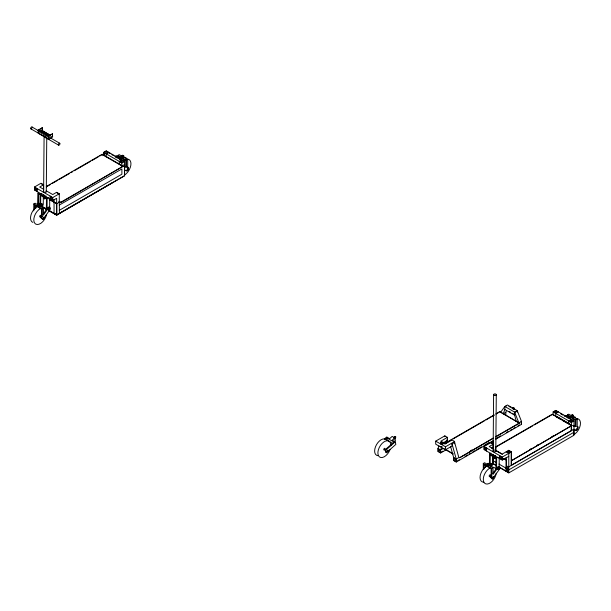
<?xml version="1.0" encoding="UTF-8"?>
<svg xmlns="http://www.w3.org/2000/svg" width="611" height="611" viewBox="0 0 611 611"><rect width="100%" height="100%" fill="white"/><g stroke="black" fill="none" stroke-linecap="round" stroke-linejoin="round"><path stroke-width="0.92" d="M118.587 158.234L118.587 156.508L125.759 160.655L125.759 166.681L126.416 167.055L126.416 160.281L127.699 159.532L127.699 167.353L128.6 167.559L127.103 170.897L124.499 170.293M568.1 418.619L568.1 416.038L575.272 420.177L575.272 426.203L575.921 426.577L575.921 419.803L577.212 419.054L577.212 426.875L578.113 427.081L576.616 430.419L573.141 429.609M444.831 436.743L444.831 435.864L447.443 437.369L447.443 440.386L440.921 444.151L440.921 441.89M30.71 128.432L30.741 128.081A1.085 0.626 -60 0 1 31.512 127.027A1.085 0.626 -60 0 1 32.223 127.317M40.364 206.205A1.848 1.062 -60 0 1 39.998 205.357L40.089 194.382L42.044 193.275M40.685 206.098A1.848 1.062 -60 0 1 40.647 205.731L40.731 195.512L46.474 198.827L46.39 209.046A1.848 1.062 -60 0 0 46.757 209.901M43.32 196.857L43.259 204.257A1.848 1.062 -60 0 1 41.288 206.671M43.61 191.885L44.091 136.062M46.283 191.9L46.749 137.971M48.437 197.712L47.131 198.445L47.039 209.42L42.159 206.663M49.659 207.053L49.735 198.109M489.671 465.536A1.848 1.062 -60 0 1 489.503 464.879L489.602 453.904L490.9 453.163M490.328 465.91A1.848 1.062 -60 0 1 490.159 465.254L490.243 455.035L495.987 458.349L495.895 468.568A1.848 1.062 -60 0 0 496.537 469.508M490.801 466.193A1.848 1.062 -60 0 0 492.764 463.78L492.833 456.379M493.123 451.407L493.604 394.637M495.796 451.422L496.285 394.653M497.95 457.234L496.644 457.967L496.552 468.943L495.895 468.568M499.156 467.468L499.24 457.631M49.636 207.503A1.848 1.062 -60 0 0 47.666 207.923L42.9 214.514L43.557 214.896L43.557 208.114L38.867 205.556L39.325 204.754L39.257 205.388L37.867 206.319C36.851 204.135 39.6 204.25 37.935 204.945A0.924 0.535 -60 0 1 38.508 204.059A0.924 0.535 -60 0 1 39.142 204.257L39.15 204.364A0.924 0.535 -60 0 0 38.462 205.319L38.195 205.456M38.195 205.296L38.737 204.418L38.226 205.166A0.924 0.535 -60 0 1 38.837 204.25A0.924 0.535 -60 0 1 39.463 204.441L39.478 205.762L38.195 206.503L38.195 205.296L38.455 206.655L39.738 205.915L39.478 204.555M116.227 156.744L115.685 156.699M122.009 157.737L122.024 156.401A0.924 0.535 -60 0 1 122.651 155.484A0.924 0.535 -60 0 1 123.285 155.675L123.025 155.522A0.924 0.535 -60 0 0 122.391 155.331A0.924 0.535 -60 0 0 121.765 156.256L122.009 156.683M127.699 159.532L123.621 157.18L122.337 157.921L122.62 155.683L122.108 156.431L122.735 155.82L122.971 156.149L122.368 156.584A0.924 0.535 -60 0 1 122.979 155.668A0.924 0.535 -60 0 1 123.613 155.866L123.873 156.011A0.924 0.535 -60 0 0 123.239 155.82L123.032 156.844L119.221 154.636L117.931 155.385L117.931 157.921M395.508 437.3C393.812 437.407 397.41 437.636 394.103 439.133M395.477 437.415L395.103 436.414L393.507 437.72M395.76 437.438L395.363 436.56L393.767 437.873M487.379 465.842L487.387 464.505A0.924 0.535 -60 0 1 488.021 463.581A0.924 0.535 -60 0 1 488.647 463.78L488.663 465.093M487.738 464.688L488.25 463.94L487.861 464.757M487.7 464.818L487.715 464.696A0.924 0.535 -60 0 1 488.349 463.772A0.924 0.535 -60 0 1 488.976 463.97L488.991 465.284L487.7 466.025L487.7 464.818L487.968 466.178L489.251 465.437L489.235 464.116A0.924 0.535 -60 0 0 488.609 463.925A0.924 0.535 -60 0 0 487.975 464.849L487.7 464.979M488.074 464.1L487.525 464.055M488.663 464.047L488.388 463.627A0.924 0.535 -60 0 0 487.761 463.436A0.924 0.535 -60 0 0 487.127 464.352L487.379 464.788M566 416.419L565.458 416.374M571.522 417.26L571.537 415.923A0.924 0.535 -60 0 1 572.163 415.006A0.924 0.535 -60 0 1 572.797 415.197L572.805 416.519L577.212 419.054M572.492 416.32L572.545 415.152A0.924 0.535 -60 0 1 573.118 415.388L573.133 416.702L571.85 417.443C570.72 415.648 573.5 414.984 571.881 416.106A0.924 0.535 -60 0 1 572.492 415.19L572.538 415.045A0.924 0.535 -60 0 0 571.904 414.854A0.924 0.535 -60 0 0 571.277 415.778L571.522 416.206M45.061 197.659L44.572 198.262L44.572 197.613M494.016 457.234L494.016 457.769M494.834 457.334L494.345 457.937L494.276 457.379M513.431 409.08L513.828 408.583L514.027 409.019M493.383 456.997L493.741 457.349M495.88 439.156L521.473 424.378L521.473 421.369L517.234 410.63L507.451 404.986L504.846 406.491L504.846 409.5L503.212 413.83L505.824 412.326L506.473 410.592M439.042 445.923L437.988 448.482L437.988 451.491L440.592 452.995L440.592 449.986L441.982 446.572M443.028 444.006L443.723 442.303M444.938 444.212L446.679 439.943L447.443 440.386M116.48 157.294L116.93 156.905L116.991 157.455A0.924 0.535 -60 0 0 116.831 156.332L116.762 156.569A0.924 0.535 -60 0 1 117.411 156.851A0.924 0.535 -60 0 1 116.93 157.951M566.504 416.977L566.557 416.496L566.114 416.61M44.687 197.689L44.244 198.079L44.252 197.422M44.916 197.681L44.832 198.415L45.283 197.651M38.21 205.655L39.837 203.402A1.848 1.062 -60 0 1 40.135 203.043M43.557 214.896L48.315 208.298A1.848 1.062 -60 0 1 50.133 207.618A1.848 1.062 -60 0 1 49.812 209.901L42.862 219.525L40.716 217.547L41.617 216.302L41.617 209.237L34.445 205.09L34.445 209.504M42.862 219.525L41.372 217.921L42.266 216.676L42.266 208.855L33.788 203.959L33.788 210.91M488.265 464.429L489.342 462.924A1.848 1.062 -60 0 1 489.648 462.565M488.403 464.948L493.069 467.636L493.069 474.419L497.828 467.82A1.848 1.062 -60 0 1 499.645 467.14A1.848 1.062 -60 0 1 499.324 469.424L492.374 479.047L490.228 477.069L491.129 475.824L491.129 468.759L483.95 464.612L483.95 469.034M492.84 473.449L497.171 467.446A1.848 1.062 -60 0 1 499.149 467.025M492.374 479.047L490.877 477.443L491.779 476.198L491.779 468.377L483.301 463.482L483.301 469.569M116.014 156.752L116.495 156.706M394.584 438.324L395.653 437.652M512.996 408.423L513.714 408.446M44.244 197.025L44.091 197.177A0.924 0.535 -60 0 0 44.076 198.499L44.145 198.262A0.924 0.535 -60 0 1 43.518 198.056A0.924 0.535 -60 0 1 43.832 197.032M44.313 197.743L43.824 197.689M384.678 438.751L386.702 436.957L389.642 438.652L392.163 436.414L394.767 437.919L395.447 440.439L394.187 441.562M384.709 439.683L386.748 437.873L393.927 442.013L385.083 449.856L385.755 452.377L386.412 452.751L395.859 444.373L395.187 441.852L392.247 440.157L394.767 437.919M386.412 452.751L385.732 450.231L395.187 441.852M565.931 416.381L566.359 416.435M494.001 457.502L493.596 457.364L494.009 456.768A0.924 0.535 -60 0 0 493.596 457.83A0.924 0.535 -60 0 0 494.238 458.128L495.483 457.723L494.895 457.387M30.901 128.852L48.567 139.041L48.567 136.024L52.477 133.771L52.607 137.009L48.697 139.262L38.256 133.244L38.256 130.074L42.174 127.821L42.304 130.754L50.133 135.275M42.304 127.89L38.386 130.151L38.386 133.167M52.607 133.84L48.697 136.1L38.256 130.074M48.605 210.535L56.655 215.187L56.655 198.315L52.745 200.576L34.476 190.029L34.476 187.012L40.998 183.247L43.61 184.759L43.61 189.357M34.804 189.838L36.759 190.968L36.759 188.707L34.804 187.577L34.804 189.838L37.248 188.425M43.61 184.759L39.7 187.012L43.771 189.372M103.618 155.385L103.618 152.368L106.23 150.864L124.491 161.411L124.491 175.716L56.655 214.881M104.084 152.368L106.23 151.131L108.376 152.368L106.23 153.613L104.084 152.368L104.084 155.232M46.337 186.492L102.251 154.216L123.124 166.268L60.634 202.722L59.03 201.79M46.337 186.874L50.453 184.499M52.095 183.544L57.854 180.222M59.496 179.275L69.364 173.577M71.006 172.63L72.648 171.683M74.298 170.729L90.741 161.235M92.383 160.288L98.142 156.966M99.784 156.019L102.251 154.591L123.124 166.643M38.134 204.486L38.134 193.038L40.998 194.55M102.831 155.69L104.466 154.743M106.23 153.873L108.842 152.368M114.937 156.645L116.174 156.233A0.924 0.535 -60 0 1 116.808 156.813M115.196 156.798L116.174 156.233M33.788 203.959L35.079 203.219L38.89 205.426L37.607 206.167L37.867 205.105M115.785 157.134L116.762 156.569M38.134 204.341L38.394 193.038M50.461 198.88L52.416 200.011L52.416 197.75L50.461 196.62L50.461 198.88L59.267 193.794L59.397 213.453M50.217 200.523L51.866 199.576M121.887 159.899L119.275 161.411L119.275 164.42M121.887 160.166L119.733 161.411L121.887 162.648L124.033 161.411L121.887 160.166L121.887 165.925M42.266 208.855L43.557 208.114M124.491 161.411L121.887 162.916L103.618 152.368M60.054 201.775L56.655 203.738L49.407 199.553M122.169 165.909L124.621 164.496L124.621 175.792L56.655 215.034L48.605 210.383M59.03 201.416L60.634 202.34L123.124 166.268M59.267 205.09L121.887 168.941L121.887 174.211L59.267 210.367M56.655 215.187L112.103 182.872M453.866 460.396L456.02 461.633L456.02 459.159L453.866 457.914L453.866 460.396L458.853 457.517L454.615 442.395L452.01 443.899L452.01 446.03L445.488 449.795L435.704 444.151L435.704 441.134L444.831 435.864M447.443 437.369L440.921 441.134L445.488 443.769L452.01 440.004L454.615 441.509L454.615 443.815M505.076 406.62L506.504 405.796M444.93 443.342L494.146 414.922M495.781 413.975L499.882 411.608L519.457 423.209L495.666 436.941M445.747 443.166L451.491 439.851M453.133 438.904L484.302 420.91M485.944 419.963L494.146 415.228M496.606 413.807L499.882 411.608M435.704 441.134L445.488 446.786L454.615 441.509M512.178 408.469L513.156 407.904A0.924 0.535 -60 0 1 513.79 408.484M438.217 451.361L440.363 452.598L440.363 450.116L438.217 448.879L438.217 451.361L443.204 448.482M512.766 408.805L513.744 408.24A0.924 0.535 -60 0 1 514.347 408.354A0.924 0.535 -60 0 1 514.21 409.263M440.363 452.598L442.838 451.17M440.592 452.995L446.374 449.658M514.859 412.272L517.005 411.035M470.363 450.872L472.013 449.925M521.473 421.369L518.869 422.873L514.63 412.135L504.846 406.491L500.6 412.326L519.457 423.209M493.207 438.064L459.571 457.784L493.207 438.362M495.666 436.644L519.457 422.911M457.67 460.686L459.319 459.732M465.101 456.394L467.575 454.966M469.225 454.011L470.882 453.057M472.532 452.102L475.007 450.674M476.656 449.719L481.613 446.862M484.088 445.427L489.044 442.57M495.651 438.759L500.6 435.895M506.382 432.557L508.031 431.603M510.513 430.175L512.163 429.22M513.813 428.265L515.463 427.318M517.945 425.882L519.594 424.935M450.658 446.763L453.637 457.517L453.637 460.534L456.249 462.038L493.405 440.584M508.78 456.333L502.257 460.098L483.988 449.551L483.988 446.542L493.123 441.264L493.253 444.105M493.123 441.646L491.168 442.769L493.123 443.899M484.317 449.36L486.272 450.49L486.272 448.23L484.317 447.099L484.317 449.36L486.761 447.947M493.123 449.047L493.123 444.281L489.205 446.542L493.283 448.894M553.131 414.907L553.131 411.89L555.743 410.386L574.004 420.933L574.004 435.238L508.78 472.899L499.645 467.629M555.743 410.653L553.589 411.89L555.743 413.135L557.889 411.89L555.743 410.653L555.743 416.565L560.631 419.383M491.557 448.191L493.123 447.29M495.811 446.824L552.413 414.143L571.98 425.447L512.102 460.312L571.98 425.447M495.811 447.122L532.723 425.814M534.365 424.866L552.413 414.449L571.98 425.745M555.743 413.395L558.347 411.89M564.709 416.32L565.687 415.755A0.924 0.535 -60 0 1 566.321 416.335M483.301 463.482L484.584 462.741L487.639 464.505M567.443 417.443L567.443 414.907L568.734 414.159L571.781 415.923M565.038 416.503L566.336 415.854A0.924 0.535 -60 0 1 566.664 416.32M511.384 465.368L511.384 451.812L508.78 450.307L502.257 454.072L494.918 449.833M493.123 460.847L496.514 462.657M499.974 458.403L501.929 459.533L501.929 457.272L499.974 456.142L499.974 458.403L501.6 457.456M483.988 446.542L502.257 457.081L511.384 451.812M569.735 420.651L571.163 419.826L571.163 422.3M491.779 468.377L493.069 467.636M499.775 467.4L506.298 471.165L506.298 460.022L503.724 458.685M574.004 420.933L571.392 422.438L553.131 411.89M529.47 449.658L531.112 448.703M536.87 445.381L538.512 444.434M551.664 436.842L553.306 435.887M506.397 468.247L508.543 469.485L508.543 467.01L506.397 465.765L506.397 468.247L574.004 429.212M506.496 471.203L508.451 472.334L508.451 470.073L506.496 468.943L506.496 471.203L574.004 432.229M44.832 197.361A0.924 0.535 -60 0 0 44.351 198.46A0.924 0.535 -60 0 0 44.993 198.751L45.97 198.201M494.238 458.128L495.216 457.57M38.386 131.502L48.697 137.345M40.036 131.121L42.304 130.601M48.567 137.376L52.477 136.474M395.096 436.819C393.629 437.995 396.233 437.384 394.767 436.605M124.476 166.383L125.759 166.681M127.05 166.979L128.6 167.559M125.125 166.757L126.416 167.055M124.713 170.118L127.103 170.897M573.989 425.905L575.272 426.203M573.332 425.982L575.921 426.577M573.355 429.434L576.616 430.419M495.116 450.368L495.765 450.849A1.382 0.802 0 0 1 494.07 451.827A1.382 0.802 0 0 1 493.451 450.49M123.621 155.973L123.888 157.333L122.597 158.073L122.337 156.714M573.133 415.495L573.393 416.855L572.11 417.596L572.125 416.267A0.924 0.535 -60 0 1 572.751 415.343A0.924 0.535 -60 0 1 573.385 415.533L573.133 415.656M122.009 156.523L121.749 157.585M571.522 416.045L571.262 417.107M122.337 156.874L122.612 156.744A0.924 0.535 -60 0 1 123.239 155.82M117.931 155.385L126.416 160.281M567.443 414.907L575.921 419.803M565.687 415.755L565.427 415.602A0.924 0.535 -60 0 1 566.053 415.793M566.015 415.938L566.275 416.091A0.924 0.535 -60 0 1 566.878 416.206A0.924 0.535 -60 0 1 566.733 417.107M108.605 152.765L110.24 153.712M111.866 154.652L113.501 155.591M115.945 157.004L117.579 157.944M119.206 158.891L120.841 159.83M560.562 413.7L563.014 415.113M577.456 426.707L578.113 427.081M556.789 416.481L569.017 423.545M562.265 420.33L567.153 423.156M570.437 425.05L568.788 424.095L568.788 420.933L571.392 419.421L571.392 430.724M42.174 130.525L50.133 135.115M43.778 131.907L45.382 132.831M46.986 133.763L48.597 134.687M32.039 127.012L38.562 130.777M50.774 138.109L59.748 143.287A1.085 0.626 -60 0 1 59.336 144.983A1.085 0.626 -60 0 1 58.442 144.356A1.085 0.626 -60 0 1 59.748 143.287M45.558 137.597L58.603 145.128M513.156 407.904L512.896 407.751A0.924 0.535 -60 0 1 513.461 407.804M513.744 408.24L513.805 408.003A0.924 0.535 -60 0 1 514.141 408.469M508.848 406.323L510.483 407.262M512.11 408.209L513.744 409.149M509.146 411.455L510.781 412.394M512.408 413.342L514.042 414.281M504.846 409.5L514.63 415.152L516.257 421.369M59.267 193.794L56.655 192.289L52.745 194.55L46.222 190.785M490.511 442.769L493.123 444.281M506.168 451.812L508.78 453.316M41.327 183.812L43.282 184.942M56.983 192.855L58.939 193.985M494.979 450.131L502.311 454.363M34.476 187.012L52.745 197.559L52.745 200.576M503.854 458.609L506.298 460.022M49.155 199.255L56.785 203.662L56.785 214.957L49.155 210.551M38.134 193.038L40.547 194.435M40.089 194.382L47.131 198.445M489.602 453.904L496.644 457.967M44.993 198.751L44.733 198.606A0.924 0.535 -60 0 1 44.084 198.216A0.924 0.535 -60 0 1 44.74 197.086M498.958 464.07L506.298 468.309M506.168 468.377L508.78 469.89M496.514 465.521L493.253 463.634L493.253 457.089M492.115 463.398L492.764 463.78M496.384 465.742L493.123 463.864L493.123 457.165M47.666 207.923L48.315 208.298M489.342 462.924L489.999 463.298M497.171 467.446L497.828 467.82M498.668 469.049L499.324 469.424M39.478 204.708L39.723 204.593A0.924 0.535 -60 0 0 39.096 204.402L38.875 204.105A0.924 0.535 -60 0 0 38.249 203.914A0.924 0.535 -60 0 0 37.615 204.83L37.867 205.265M54.051 213.224L56.785 214.805M41.815 206.319L46.711 209.138M39.998 205.357L40.647 205.731M489.503 464.879L490.159 465.254M42.159 206.816L46.994 209.604M487.379 464.627L487.112 465.689M445.717 449.475L453.049 453.713M41.617 216.302L42.266 216.676M491.129 475.824L491.779 476.198M443.265 448.367L453.049 454.019M40.716 217.547L41.372 217.921M490.228 477.069L490.877 477.443M437.988 448.482L440.592 449.986M453.637 457.517L456.249 459.021L456.249 462.038M395.256 436.399L395.76 436.682M392.209 443.151L387.427 440.394L386.748 437.873M385.083 449.856L385.732 450.231M46.115 191.136L46.253 191.327A1.382 0.802 0 0 1 44.733 192.328A1.382 0.802 0 0 1 43.717 191.136M452.01 443.899L456.249 459.021M41.357 205.708L41.296 205.372A0.924 0.535 -60 0 0 41.953 204.25A0.924 0.535 -60 0 0 41.304 203.86M30.703 128.325L30.718 128.547A1.085 0.626 -60 0 0 31.818 128.524M573.775 429.35L573.775 431.832M573.676 432.42L573.676 434.673M571.262 425.523L571.262 430.648L511.254 465.292L511.254 451.735M569.383 416.175L569.383 418.825M521.244 421.498L521.244 423.981M517.234 412.135L517.234 410.63L514.63 412.135L514.63 415.152M508.78 450.307L508.78 472.899M506.168 457.456L506.168 471.394M505.824 412.326L505.824 415.343M502.257 457.081L502.257 460.098M499.645 455.577L499.645 458.586M495.727 447.29L495.727 450.91M493.123 441.264L493.123 444.029M492.894 457.967L492.894 460.45M492.794 461.038L492.794 463.298M486.6 448.046L486.6 451.055M485.241 464.734L485.241 467.316M445.488 446.786L445.488 449.795M121.65 160.303L121.65 162.778M119.871 156.653L119.871 159.303M106.23 151.131L106.23 156.89M54.051 199.446L54.051 213.376M52.477 133.771L52.477 136.627M50.133 196.055L50.133 199.064M48.697 139.262L48.697 135.955L38.516 130.074L38.516 131.472M42.174 127.821L42.174 130.983M38.264 192.969L38.264 204.265M37.088 188.524L37.088 191.533M35.728 205.212L35.728 208.656M493.092 454.279A1.382 0.802 0 0 0 493.451 454.637A1.337 0.764 0.5 0 0 493.612 455.798A1.337 0.764 0.5 0 0 495.582 455.585M44.916 195.344A1.382 0.802 0 0 1 44.221 195.237M43.717 194.947A1.382 0.802 0 0 1 43.534 194.55M115.914 156.08A0.924 0.535 -60 0 1 116.548 156.66M123.414 157.287A9.226 5.323 -60 0 1 127.088 159.059M120.046 158.891A9.226 5.323 -60 0 1 121.749 157.821M126.676 159.173A9.226 5.323 -60 0 1 130.861 165.138A9.226 5.323 -60 0 1 124.438 175.067M123.307 160.769A9.226 5.323 -60 0 1 125.011 159.708M124.942 166.765A0.924 0.535 -60 0 1 125.087 167.032M46.077 196.062A1.337 0.764 0.5 0 1 44.404 196.375A1.337 0.764 0.5 0 1 43.625 195.467M44.275 136.444A1.085 0.626 -60 0 1 43.748 135.863M46.085 137.59A1.085 0.626 -60 0 1 45.382 137.292L45.397 136.826A1.085 0.626 -60 0 1 45.489 136.566M49.254 209.229A1.848 1.062 -60 0 1 48.666 209.955M48.911 207.984A0.924 0.535 -60 0 1 48.804 208.954A0.924 0.535 -60 0 1 48.009 209.52A0.924 0.535 -60 0 0 48.849 209.023A0.924 0.535 -60 0 0 48.949 207.984M47.78 208.626A0.924 0.535 -60 0 1 48.025 208.214M48.177 208.046A0.924 0.535 -60 0 1 48.521 207.855M43.068 207.694A9.226 5.323 -60 0 1 46.436 209.993M46.612 214.415A9.226 5.323 -60 0 1 38.989 224.245A9.226 5.323 -60 0 1 33.857 218.746A9.226 5.323 -60 0 1 40.876 208.275M32.857 222.419A9.226 5.323 -60 0 1 31.024 214.82A9.226 5.323 -60 0 1 37.615 206.396M39.807 205.808A9.226 5.323 -60 0 1 42.388 206.824M40.532 216.691A0.924 0.535 -60 0 1 39.662 216.546A0.924 0.535 -60 0 1 40.425 215.301A0.924 0.535 -60 0 1 40.899 216.088M47.818 208.748A0.924 0.535 -60 0 1 47.91 208.527M48.353 208.007A0.924 0.535 -60 0 1 48.521 207.916M39.944 204.441A0.924 0.535 -60 0 1 39.99 204.227M41.655 203.761A0.924 0.535 -60 0 1 41.861 204.448A0.924 0.535 -60 0 1 41.296 205.296M40.624 205.189A0.924 0.535 -60 0 1 40.586 205.021M41.181 203.86A0.924 0.535 -60 0 1 41.349 203.776M492.581 467.216A9.226 5.323 -60 0 1 495.949 469.515M496.247 473.227A9.226 5.323 -60 0 1 488.876 483.629A9.226 5.323 -60 0 1 483.339 478.497A9.226 5.323 -60 0 1 490.389 467.797M483.805 482.163A9.226 5.323 -60 0 1 480.261 475.434A9.226 5.323 -60 0 1 487.127 465.918M489.312 465.33A9.226 5.323 -60 0 1 491.901 466.346M490.045 476.213A0.924 0.535 -60 0 1 489.167 476.068A0.924 0.535 -60 0 1 489.93 474.823A0.924 0.535 -60 0 1 490.412 475.61M498.568 467.805A0.924 0.535 -60 0 1 497.644 469.088M490.465 464.131A0.924 0.535 -60 0 1 490.32 464.307M489.594 463.528A0.924 0.535 -60 0 1 489.717 463.329M491.359 463.489A0.924 0.535 -60 0 1 491.122 464.505A0.924 0.535 -60 0 1 490.328 464.925A0.924 0.535 -60 0 0 491.198 464.513A0.924 0.535 -60 0 0 491.381 463.443M498.484 467.652A0.924 0.535 -60 0 1 497.682 469.034M497.537 467.736A0.924 0.535 -60 0 1 497.69 467.568M497.828 467.667A0.924 0.535 -60 0 1 497.66 468.102M494.498 458.273A0.924 0.535 -60 0 1 493.856 457.891A0.924 0.535 -60 0 1 494.513 456.761M493.604 456.707A0.924 0.535 -60 0 0 493.589 458.021L493.65 457.784A0.924 0.535 -60 0 1 493.031 457.586A0.924 0.535 -60 0 1 493.337 456.562M569.559 418.413A9.226 5.323 -60 0 1 571.262 417.344M572.919 416.809A9.226 5.323 -60 0 1 575.684 417.45M576.181 418.695A9.226 5.323 -60 0 1 580.32 425.012A9.226 5.323 -60 0 1 573.385 434.887M572.82 420.292A9.226 5.323 -60 0 1 573.95 419.528M441.898 447.015A1.382 0.802 0 0 1 441.203 446.908M440.921 446.786A1.382 0.802 0 0 1 440.562 446.427M390.055 449.65A9.226 5.323 -60 0 1 379.408 456.875A9.226 5.323 -60 0 1 382.18 443.357A9.226 5.323 -60 0 1 390.933 445.381M377.888 455.669A9.226 5.323 -60 0 1 376.536 444.602A9.226 5.323 -60 0 1 386.794 440.241M384.579 449.78A0.924 0.535 -60 0 1 383.761 449.65A0.924 0.535 -60 0 1 384.35 448.428A0.924 0.535 -60 0 1 385.06 448.772M38.524 205.09C39.035 206.205 39.394 203.578 38.524 205.09M122.666 156.508C123.185 157.638 123.514 154.98 122.666 156.508M122.926 156.66C123.445 157.775 123.773 155.148 122.926 156.66M488.029 464.612C488.556 465.735 488.861 463.107 488.029 464.612M488.288 464.757C488.815 465.872 489.113 463.275 488.288 464.757M572.438 416.183C572.958 417.305 573.255 414.663 572.438 416.183M508.78 450.681L506.817 451.812L508.78 452.942L510.735 451.812L508.78 450.681M571.392 419.803L569.437 420.933L571.392 422.064L573.355 420.933L571.392 419.803M442.28 442.44L442.257 442.433A1.382 0.802 0 0 0 440.516 443.135A1.382 0.802 0 0 0 442.02 444.006A1.382 0.802 0 0 0 443.235 442.998L442.28 442.44M127.814 170.095A0.924 0.535 -60 0 0 128.203 168.644A0.924 0.535 -60 0 0 127.088 169.514A0.924 0.535 -60 0 0 127.814 170.095M42.113 205.624A0.924 0.535 -60 0 0 42.419 204.196A0.924 0.535 -60 0 0 41.327 205.151A0.924 0.535 -60 0 0 42.113 205.624M43.625 218.707A0.924 0.535 -60 0 0 44.107 217.249A0.924 0.535 -60 0 0 42.976 218.012A0.924 0.535 -60 0 0 43.625 218.707M49.117 209.817A0.924 0.535 -60 0 0 49.598 208.359A0.924 0.535 -60 0 0 48.475 209.122A0.924 0.535 -60 0 0 49.117 209.817M493.138 478.23A0.924 0.535 -60 0 0 493.619 476.771A0.924 0.535 -60 0 0 492.489 477.535A0.924 0.535 -60 0 0 493.138 478.23M498.629 469.34A0.924 0.535 -60 0 0 499.111 467.881A0.924 0.535 -60 0 0 497.98 468.645A0.924 0.535 -60 0 0 498.629 469.34M494.001 395.18A1.337 0.764 0.5 0 0 496.239 394.851A1.337 0.764 0.5 0 0 494.597 393.904A1.337 0.764 0.5 0 0 494.001 395.18M491.626 465.154A0.924 0.535 -60 0 0 491.931 463.718A0.924 0.535 -60 0 0 490.832 464.673A0.924 0.535 -60 0 0 491.626 465.154M577.326 429.617A0.924 0.535 -60 0 0 577.716 428.166A0.924 0.535 -60 0 0 576.601 429.037A0.924 0.535 -60 0 0 577.326 429.617M387.84 451.659A0.924 0.535 -60 0 0 388.13 450.231A0.924 0.535 -60 0 0 387.038 451.201A0.924 0.535 -60 0 0 387.84 451.659"/></g></svg>
